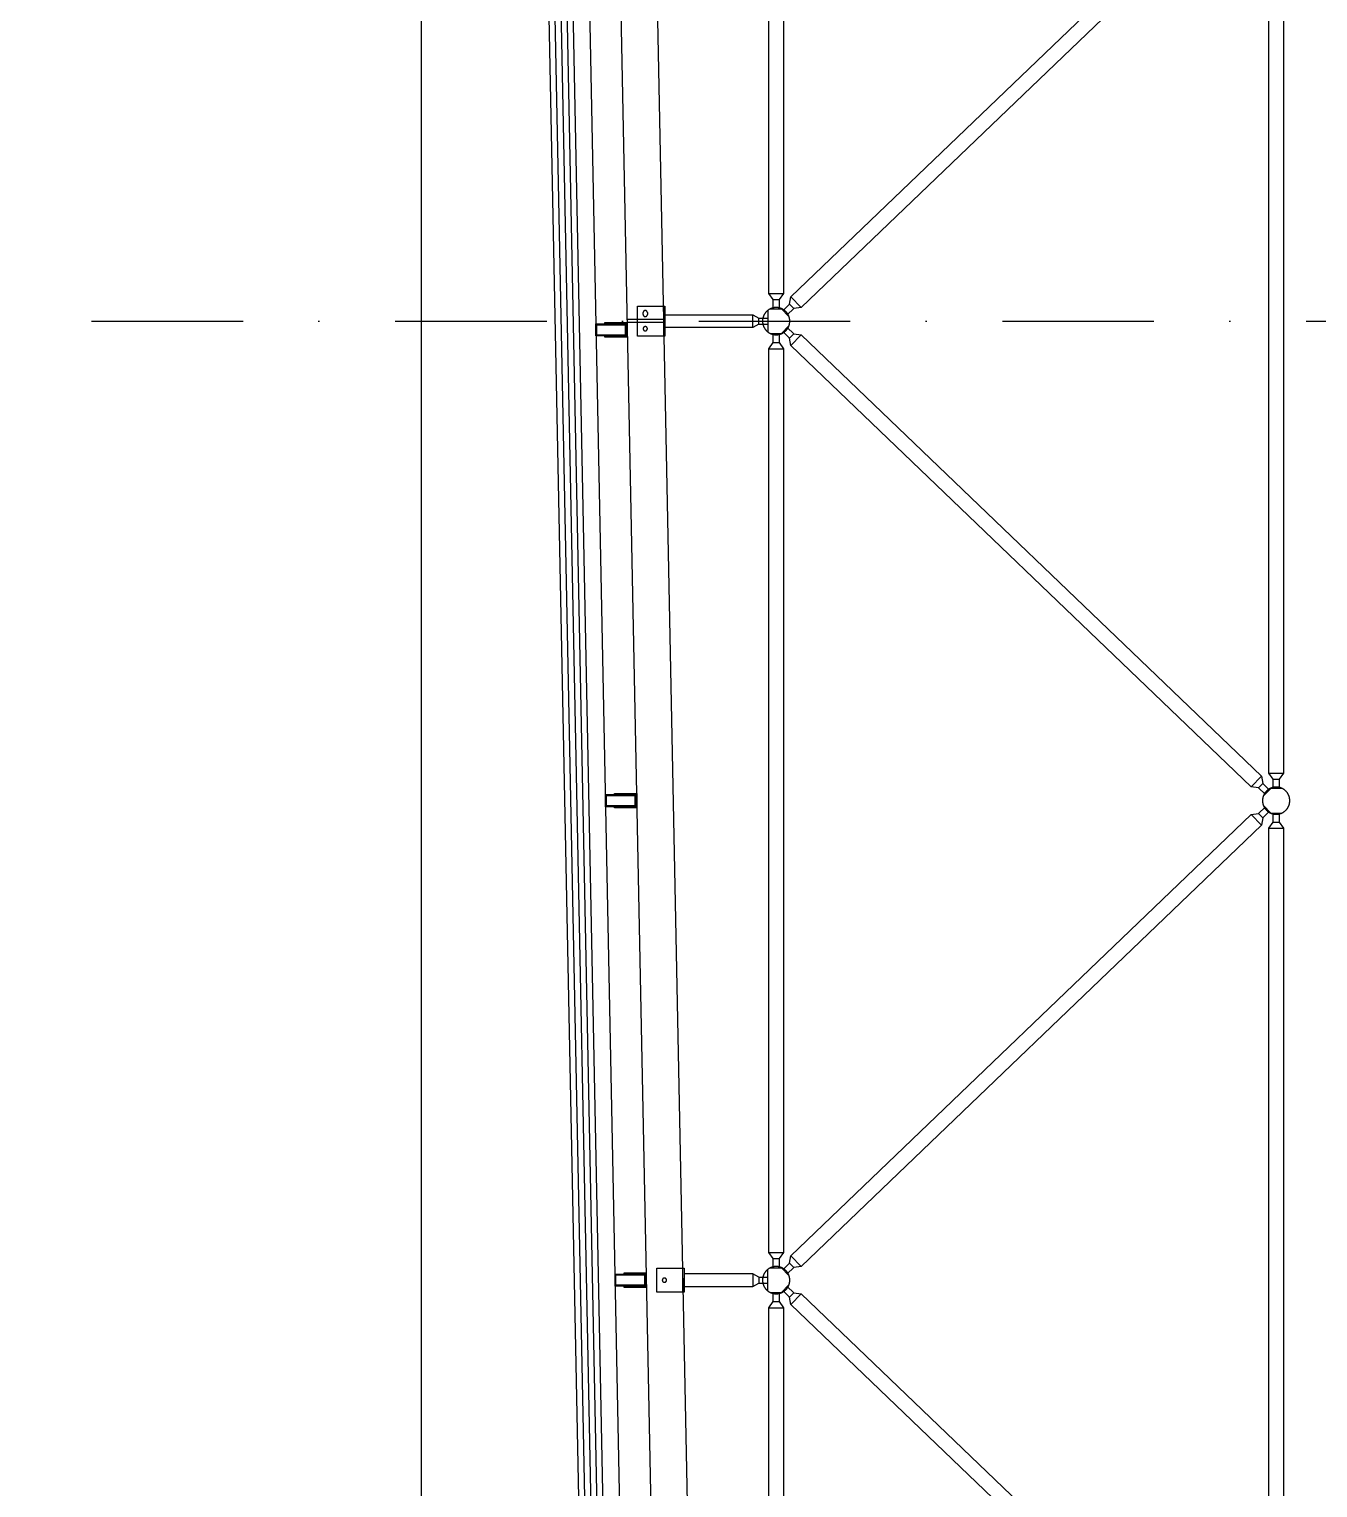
# Model space of a CAD drawing. Header units: centimetres. Extents: x 26569 to 160723, y -3143 to 14565.
# Drawn here: x 45716.7 to 45929.4, y 932.8 to 1173.6 of the extents above; entities that cross this region are included whole.
import ezdxf

# ---------------------------------------------------------------- set-up
doc = ezdxf.new("R2010")
doc.units = ezdxf.units.CM
doc.header["$LTSCALE"] = 100
doc.linetypes.add('DASHDOT2', pattern=[0.5, 0.25, -0.125, 0, -0.125])
doc.linetypes.add('HIDDEN', pattern=[9.525, 6.35, -3.175])
for name, color, linetype in [('A-ANNO-GRID', 155, 'DASHDOT2'), ('A-ELEV-01', 255, 'Continuous'), ('A-ELEV-02', 253, 'Continuous'), ('A-WALL-INSL', 249, 'Continuous'), ('A-WALL-SNWPNL', 200, 'Continuous'), ('S-STEL', 3, 'Continuous')]:
    doc.layers.add(name, color=color, linetype=linetype)
doc.linetypes.add('BATTING', pattern='A,0.00254,-2.54,[134,ltypeshp.shx,S=2.54,R=0,X=-2.54,Y=0],-5.08,[134,ltypeshp.shx,S=2.54,R=180,X=2.54,Y=0],-2.54', length=10.16254)

msp = doc.modelspace()

# ---------------------------------------------------------------- linework, layer by layer
at = {"layer": 'A-ANNO-GRID'}
msp.add_line((45476.53, 1125.41), (46260.77, 1125.41), dxfattribs=at)
at = {"layer": 'A-ELEV-01'}
for points in [[(45795.99, 1837.9), (45823.74, 450.4)], [(45802.73, 1758.48), (45828.1, 490.06)], [(45808.73, 1758.48), (45834.1, 490.06)], [(45817.14, 1125.65), (45815.39, 1125.65)], [(45817.14, 1125.15), (45815.39, 1125.15)]]:
    msp.add_lwpolyline(points, dxfattribs=at)
at = {"layer": 'A-ELEV-01', "linetype": 'HIDDEN', "ltscale": 0.05}
for points in [[(45821.39, 1125.65), (45817.14, 1125.65)], [(45821.4, 1125.15), (45817.14, 1125.15)]]:
    msp.add_lwpolyline(points, dxfattribs=at)
at = {"layer": 'A-ELEV-02'}
msp.add_line((45781.49, 383.1), (45781.49, 3292.7), dxfattribs=at)
for points in [[(45839.49, 1127.45), (45839.49, 1128.95), (45838.78, 1129.95), (45838.78, 1279.18), (45839.49, 1280.18), (45839.49, 1281.68)], [(45840.49, 1281.68), (45840.49, 1280.18), (45841.2, 1279.18), (45841.2, 1129.95), (45840.49, 1128.95), (45840.49, 1127.45)], [(45921.99, 1048.28), (45921.99, 1049.78), (45921.28, 1050.78), (45921.28, 1200.02), (45921.99, 1201.02), (45921.99, 1202.52)], [(45922.99, 1202.52), (45922.99, 1201.02), (45923.7, 1200.02), (45923.7, 1050.78), (45922.99, 1049.78), (45922.99, 1048.28)], [(45838.78, 1129.95), (45841.2, 1129.95)], [(45818.74, 1126.8), (45818.74, 1126.81), (45818.74, 1126.82), (45818.74, 1126.82), (45818.74, 1126.83), (45818.74, 1126.84), (45818.74, 1126.85), (45818.74, 1126.86), (45818.74, 1126.86), (45818.74, 1126.87), (45818.74, 1126.88), (45818.73, 1126.89), (45818.73, 1126.9), (45818.73, 1126.9), (45818.73, 1126.91), (45818.72, 1126.92), (45818.72, 1126.93), (45818.72, 1126.94), (45818.71, 1126.94), (45818.71, 1126.95), (45818.71, 1126.96), (45818.7, 1126.97), (45818.7, 1126.98), (45818.69, 1126.98), (45818.69, 1126.99), (45818.68, 1127), (45818.68, 1127.01), (45818.67, 1127.01), (45818.67, 1127.02), (45818.66, 1127.03), (45818.65, 1127.03), (45818.65, 1127.04), (45818.64, 1127.05), (45818.64, 1127.05), (45818.63, 1127.06), (45818.62, 1127.07), (45818.62, 1127.07), (45818.61, 1127.08), (45818.6, 1127.08), (45818.59, 1127.09), (45818.59, 1127.09), (45818.58, 1127.1), (45818.57, 1127.1), (45818.56, 1127.11), (45818.56, 1127.11), (45818.55, 1127.11), (45818.54, 1127.12), (45818.53, 1127.12), (45818.52, 1127.12), (45818.52, 1127.13), (45818.51, 1127.13), (45818.5, 1127.13), (45818.49, 1127.14), (45818.48, 1127.14), (45818.47, 1127.14), (45818.47, 1127.14), (45818.46, 1127.14), (45818.45, 1127.15), (45818.44, 1127.15), (45818.43, 1127.15), (45818.43, 1127.15), (45818.42, 1127.15), (45818.41, 1127.15), (45818.4, 1127.15), (45818.39, 1127.15), (45818.39, 1127.15), (45818.38, 1127.15), (45818.37, 1127.15), (45818.36, 1127.15), (45818.35, 1127.15), (45818.35, 1127.15), (45818.34, 1127.15), (45818.33, 1127.14), (45818.32, 1127.14), (45818.31, 1127.14), (45818.31, 1127.14), (45818.3, 1127.14), (45818.29, 1127.13), (45818.28, 1127.13), (45818.27, 1127.13), (45818.27, 1127.12), (45818.26, 1127.12), (45818.25, 1127.12), (45818.24, 1127.11), (45818.23, 1127.11), (45818.23, 1127.11), (45818.22, 1127.1), (45818.21, 1127.1), (45818.2, 1127.09), (45818.2, 1127.09), (45818.19, 1127.08), (45818.18, 1127.08), (45818.17, 1127.07), (45818.17, 1127.07), (45818.16, 1127.06), (45818.15, 1127.05), (45818.15, 1127.05), (45818.14, 1127.04), (45818.13, 1127.03), (45818.13, 1127.03), (45818.12, 1127.02), (45818.12, 1127.01), (45818.11, 1127.01), (45818.11, 1127), (45818.1, 1126.99), (45818.1, 1126.98), (45818.09, 1126.98), (45818.09, 1126.97), (45818.08, 1126.96), (45818.08, 1126.95), (45818.08, 1126.94), (45818.07, 1126.94), (45818.07, 1126.93), (45818.07, 1126.92), (45818.06, 1126.91), (45818.06, 1126.9), (45818.06, 1126.9), (45818.06, 1126.89), (45818.05, 1126.88), (45818.05, 1126.87), (45818.05, 1126.86), (45818.05, 1126.86), (45818.05, 1126.85), (45818.05, 1126.84), (45818.05, 1126.83), (45818.05, 1126.82), (45818.04, 1126.82), (45818.04, 1126.81), (45818.04, 1126.8)], [(45838.64, 1127.2), (45838.64, 1123.6)], [(45839.06, 1127.45), (45840.92, 1127.45)], [(45839.49, 1128.95), (45840.49, 1128.95)], [(45840.83, 1127.49), (45842.11, 1126.15)], [(45842.21, 1128.22), (45842.9, 1127.5)], [(45842.44, 1129.42), (45844.11, 1127.68)], [(45812.39, 1125.15), (45812.39, 1125)], [(45813.09, 1125.15), (45813.09, 1125)], [(45818.04, 1126.5), (45818.04, 1126.8)], [(45818.04, 1126.5), (45818.04, 1126.49), (45818.04, 1126.48), (45818.05, 1126.48), (45818.05, 1126.47), (45818.05, 1126.46), (45818.05, 1126.45), (45818.05, 1126.44), (45818.05, 1126.44), (45818.05, 1126.43), (45818.05, 1126.42), (45818.06, 1126.41), (45818.06, 1126.4), (45818.06, 1126.4), (45818.06, 1126.39), (45818.07, 1126.38), (45818.07, 1126.37), (45818.07, 1126.36), (45818.08, 1126.35), (45818.08, 1126.35), (45818.08, 1126.34), (45818.09, 1126.33), (45818.09, 1126.32), (45818.1, 1126.32), (45818.1, 1126.31), (45818.11, 1126.3), (45818.11, 1126.29), (45818.12, 1126.29), (45818.12, 1126.28), (45818.13, 1126.27), (45818.13, 1126.27), (45818.14, 1126.26), (45818.15, 1126.25), (45818.15, 1126.25), (45818.16, 1126.24), (45818.17, 1126.23), (45818.17, 1126.23), (45818.18, 1126.22), (45818.19, 1126.22), (45818.2, 1126.21), (45818.2, 1126.21), (45818.21, 1126.2), (45818.22, 1126.2), (45818.23, 1126.19), (45818.23, 1126.19), (45818.24, 1126.18), (45818.25, 1126.18), (45818.26, 1126.18), (45818.27, 1126.17), (45818.27, 1126.17), (45818.28, 1126.17), (45818.29, 1126.17), (45818.3, 1126.16), (45818.31, 1126.16), (45818.31, 1126.16), (45818.32, 1126.16), (45818.33, 1126.16), (45818.34, 1126.15), (45818.35, 1126.15), (45818.35, 1126.15), (45818.36, 1126.15), (45818.37, 1126.15), (45818.38, 1126.15), (45818.39, 1126.15), (45818.39, 1126.15), (45818.4, 1126.15), (45818.41, 1126.15), (45818.42, 1126.15), (45818.43, 1126.15), (45818.43, 1126.15), (45818.44, 1126.15), (45818.45, 1126.15), (45818.46, 1126.16), (45818.47, 1126.16), (45818.47, 1126.16), (45818.48, 1126.16), (45818.49, 1126.16), (45818.5, 1126.17), (45818.51, 1126.17), (45818.52, 1126.17), (45818.52, 1126.17), (45818.53, 1126.18), (45818.54, 1126.18), (45818.55, 1126.18), (45818.56, 1126.19), (45818.56, 1126.19), (45818.57, 1126.2), (45818.58, 1126.2), (45818.59, 1126.21), (45818.59, 1126.21), (45818.6, 1126.22), (45818.61, 1126.22), (45818.62, 1126.23), (45818.62, 1126.23), (45818.63, 1126.24), (45818.64, 1126.25), (45818.64, 1126.25), (45818.65, 1126.26), (45818.65, 1126.27), (45818.66, 1126.27), (45818.67, 1126.28), (45818.67, 1126.29), (45818.68, 1126.29), (45818.68, 1126.3), (45818.69, 1126.31), (45818.69, 1126.32), (45818.7, 1126.32), (45818.7, 1126.33), (45818.71, 1126.34), (45818.71, 1126.35), (45818.71, 1126.35), (45818.72, 1126.36), (45818.72, 1126.37), (45818.72, 1126.38), (45818.73, 1126.39), (45818.73, 1126.4), (45818.73, 1126.4), (45818.73, 1126.41), (45818.74, 1126.42), (45818.74, 1126.43), (45818.74, 1126.44), (45818.74, 1126.44), (45818.74, 1126.45), (45818.74, 1126.46), (45818.74, 1126.47), (45818.74, 1126.48), (45818.74, 1126.48), (45818.74, 1126.49), (45818.74, 1126.5)], [(45818.74, 1126.8), (45818.74, 1126.5)], [(45821.64, 1126.46), (45836.14, 1126.46)], [(45836.14, 1126.46), (45837.14, 1125.9)], [(45836.14, 1124.34), (45836.14, 1126.46)], [(45837.14, 1124.9), (45836.14, 1124.34)], [(45837.14, 1125.9), (45838.64, 1125.9)], [(45837.14, 1124.9), (45837.14, 1125.9)], [(45837.14, 1124.9), (45838.64, 1124.9)], [(45840.83, 1123.31), (45842.11, 1124.65)], [(45812.39, 1122.9), (45812.39, 1122.75)], [(45813.09, 1122.9), (45813.09, 1122.75)], [(45836.14, 1124.34), (45821.64, 1124.34)], [(45839.49, 969.12), (45839.49, 970.62), (45838.78, 971.62), (45838.78, 1120.85), (45839.49, 1121.85), (45839.49, 1123.35)], [(45839.06, 1123.35), (45840.92, 1123.35)], [(45840.49, 1123.35), (45840.49, 1121.85), (45841.2, 1120.85), (45841.2, 971.62), (45840.49, 970.62), (45840.49, 969.12)], [(45842.21, 1122.58), (45842.9, 1123.3)], [(45842.44, 1121.38), (45844.11, 1123.12)], [(45838.78, 1120.85), (45841.2, 1120.85)], [(45839.49, 1121.85), (45840.49, 1121.85)], [(45918.37, 1048.51), (45920.05, 1050.25)], [(45921.28, 1050.78), (45923.7, 1050.78)], [(45919.58, 1048.33), (45920.28, 1049.05)], [(45920.37, 1046.98), (45921.66, 1048.32)], [(45921.56, 1048.28), (45923.42, 1048.28)], [(45921.99, 1049.78), (45922.99, 1049.78)], [(45813.98, 1047.43), (45813.98, 1047.28)], [(45813.98, 1045.18), (45813.98, 1045.03)], [(45814.68, 1047.43), (45814.68, 1047.28)], [(45814.68, 1045.18), (45814.68, 1045.03)], [(45920.37, 1045.48), (45921.66, 1044.14)], [(45918.37, 1043.95), (45920.05, 1042.21)], [(45919.58, 1044.14), (45920.28, 1043.41)], [(45921.99, 889.95), (45921.99, 891.45), (45921.28, 892.45), (45921.28, 1041.68), (45921.99, 1042.68), (45921.99, 1044.18)], [(45921.56, 1044.18), (45923.42, 1044.18)], [(45922.99, 1044.18), (45922.99, 1042.68), (45923.7, 1041.68), (45923.7, 892.45), (45922.99, 891.45), (45922.99, 889.95)], [(45921.28, 1041.68), (45923.7, 1041.68)], [(45921.99, 1042.68), (45922.99, 1042.68)], [(45838.78, 971.62), (45841.2, 971.62)], [(45839.49, 970.62), (45840.49, 970.62)], [(45842.44, 971.09), (45844.11, 969.35)], [(45815.56, 968.27), (45815.56, 968.12)], [(45816.26, 968.27), (45816.26, 968.12)], [(45836.14, 968.13), (45824.81, 968.13)], [(45837.14, 967.57), (45836.14, 968.13)], [(45836.14, 968.13), (45836.14, 966.01)], [(45838.64, 965.27), (45838.64, 968.87)], [(45839.06, 969.12), (45840.92, 969.12)], [(45840.83, 969.15), (45842.11, 967.82)], [(45842.21, 969.88), (45842.9, 969.16)], [(45815.56, 966.02), (45815.56, 965.87)], [(45816.26, 966.02), (45816.26, 965.87)], [(45824.81, 966.01), (45836.14, 966.01)], [(45836.14, 966.01), (45837.14, 966.57)], [(45837.14, 967.57), (45838.64, 967.57)], [(45837.14, 967.57), (45837.14, 966.57)], [(45837.14, 966.57), (45838.64, 966.57)], [(45840.83, 964.98), (45842.11, 966.32)], [(45839.49, 810.78), (45839.49, 812.28), (45838.78, 813.28), (45838.78, 962.52), (45839.49, 963.52), (45839.49, 965.02)], [(45839.06, 965.02), (45840.92, 965.02)], [(45839.49, 963.52), (45840.49, 963.52)], [(45840.49, 965.02), (45840.49, 963.52), (45841.2, 962.52), (45841.2, 813.28), (45840.49, 812.28), (45840.49, 810.78)], [(45842.21, 964.25), (45842.9, 964.97)], [(45842.44, 963.04), (45844.11, 964.79)], [(45838.78, 962.52), (45841.2, 962.52)]]:
    msp.add_lwpolyline(points, dxfattribs=at)
for points in [[(45841.13, 1127.18), (45842.21, 1128.22), (45842.44, 1129.42), (45918.37, 1202.29), (45919.58, 1202.47), (45920.67, 1203.51), (45921.36, 1202.79), (45920.28, 1201.75), (45920.05, 1200.54), (45844.11, 1127.68), (45842.9, 1127.5), (45841.82, 1126.46)], [(45817.14, 1122.9), (45817.14, 1127.9), (45821.64, 1127.9), (45821.64, 1122.9)], [(45839.99, 1127.65), (45839.94, 1127.65), (45839.89, 1127.65), (45839.84, 1127.64), (45839.79, 1127.64), (45839.74, 1127.64), (45839.69, 1127.63), (45839.63, 1127.62), (45839.58, 1127.61), (45839.53, 1127.6), (45839.48, 1127.59), (45839.43, 1127.58), (45839.37, 1127.56), (45839.32, 1127.55), (45839.27, 1127.53), (45839.22, 1127.51), (45839.16, 1127.49), (45839.11, 1127.47), (45839.06, 1127.45), (45839.01, 1127.42), (45838.96, 1127.4), (45838.91, 1127.37), (45838.86, 1127.34), (45838.81, 1127.31), (45838.76, 1127.28), (45838.71, 1127.25), (45838.67, 1127.22), (45838.62, 1127.18), (45838.57, 1127.15), (45838.53, 1127.11), (45838.49, 1127.07), (45838.44, 1127.03), (45838.4, 1126.99), (45838.36, 1126.95), (45838.32, 1126.91), (45838.28, 1126.86), (45838.25, 1126.82), (45838.21, 1126.77), (45838.17, 1126.73), (45838.14, 1126.68), (45838.11, 1126.63), (45838.08, 1126.58), (45838.05, 1126.53), (45838.02, 1126.48), (45837.99, 1126.43), (45837.97, 1126.38), (45837.94, 1126.33), (45837.92, 1126.28), (45837.9, 1126.23), (45837.88, 1126.18), (45837.86, 1126.12), (45837.84, 1126.07), (45837.83, 1126.02), (45837.81, 1125.97), (45837.8, 1125.91), (45837.79, 1125.86), (45837.78, 1125.81), (45837.77, 1125.76), (45837.76, 1125.7), (45837.76, 1125.65), (45837.75, 1125.6), (45837.75, 1125.55), (45837.74, 1125.5), (45837.74, 1125.45), (45837.74, 1125.4), (45837.74, 1125.35), (45837.74, 1125.3), (45837.75, 1125.25), (45837.75, 1125.2), (45837.76, 1125.15), (45837.76, 1125.09), (45837.77, 1125.04), (45837.78, 1124.99), (45837.79, 1124.94), (45837.8, 1124.89), (45837.81, 1124.83), (45837.83, 1124.78), (45837.84, 1124.73), (45837.86, 1124.68), (45837.88, 1124.62), (45837.9, 1124.57), (45837.92, 1124.52), (45837.94, 1124.47), (45837.97, 1124.42), (45837.99, 1124.37), (45838.02, 1124.32), (45838.05, 1124.27), (45838.08, 1124.22), (45838.11, 1124.17), (45838.14, 1124.12), (45838.17, 1124.07), (45838.21, 1124.03), (45838.25, 1123.98), (45838.28, 1123.94), (45838.32, 1123.89), (45838.36, 1123.85), (45838.4, 1123.81), (45838.44, 1123.77), (45838.49, 1123.73), (45838.53, 1123.69), (45838.57, 1123.65), (45838.62, 1123.62), (45838.67, 1123.58), (45838.71, 1123.55), (45838.76, 1123.52), (45838.81, 1123.49), (45838.86, 1123.46), (45838.91, 1123.43), (45838.96, 1123.4), (45839.01, 1123.38), (45839.06, 1123.35), (45839.11, 1123.33), (45839.16, 1123.31), (45839.22, 1123.29), (45839.27, 1123.27), (45839.32, 1123.25), (45839.37, 1123.24), (45839.43, 1123.22), (45839.48, 1123.21), (45839.53, 1123.2), (45839.58, 1123.19), (45839.63, 1123.18), (45839.69, 1123.17), (45839.74, 1123.16), (45839.79, 1123.16), (45839.84, 1123.15), (45839.89, 1123.15), (45839.94, 1123.15), (45839.99, 1123.15), (45840.04, 1123.15), (45840.09, 1123.15), (45840.14, 1123.15), (45840.19, 1123.16), (45840.25, 1123.16), (45840.3, 1123.17), (45840.35, 1123.18), (45840.4, 1123.19), (45840.45, 1123.2), (45840.51, 1123.21), (45840.56, 1123.22), (45840.61, 1123.24), (45840.66, 1123.25), (45840.72, 1123.27), (45840.77, 1123.29), (45840.82, 1123.31), (45840.87, 1123.33), (45840.92, 1123.35), (45840.97, 1123.38), (45841.03, 1123.4), (45841.08, 1123.43), (45841.13, 1123.46), (45841.17, 1123.49), (45841.22, 1123.52), (45841.27, 1123.55), (45841.32, 1123.58), (45841.36, 1123.62), (45841.41, 1123.65), (45841.45, 1123.69), (45841.5, 1123.73), (45841.54, 1123.77), (45841.58, 1123.81), (45841.62, 1123.85), (45841.66, 1123.89), (45841.7, 1123.94), (45841.74, 1123.98), (45841.77, 1124.03), (45841.81, 1124.07), (45841.84, 1124.12), (45841.88, 1124.17), (45841.91, 1124.22), (45841.94, 1124.27), (45841.96, 1124.32), (45841.99, 1124.37), (45842.02, 1124.42), (45842.04, 1124.47), (45842.06, 1124.52), (45842.08, 1124.57), (45842.1, 1124.62), (45842.12, 1124.68), (45842.14, 1124.73), (45842.16, 1124.78), (45842.17, 1124.83), (45842.18, 1124.89), (45842.19, 1124.94), (45842.2, 1124.99), (45842.21, 1125.04), (45842.22, 1125.09), (45842.23, 1125.15), (45842.23, 1125.2), (45842.24, 1125.25), (45842.24, 1125.3), (45842.24, 1125.35), (45842.24, 1125.4), (45842.24, 1125.45), (45842.24, 1125.5), (45842.24, 1125.55), (45842.23, 1125.6), (45842.23, 1125.65), (45842.22, 1125.7), (45842.21, 1125.76), (45842.2, 1125.81), (45842.19, 1125.86), (45842.18, 1125.91), (45842.17, 1125.97), (45842.16, 1126.02), (45842.14, 1126.07), (45842.12, 1126.12), (45842.1, 1126.18), (45842.08, 1126.23), (45842.06, 1126.28), (45842.04, 1126.33), (45842.02, 1126.38), (45841.99, 1126.43), (45841.96, 1126.48), (45841.94, 1126.53), (45841.91, 1126.58), (45841.88, 1126.63), (45841.84, 1126.68), (45841.81, 1126.73), (45841.77, 1126.77), (45841.74, 1126.82), (45841.7, 1126.86), (45841.66, 1126.91), (45841.62, 1126.95), (45841.58, 1126.99), (45841.54, 1127.03), (45841.5, 1127.07), (45841.45, 1127.11), (45841.41, 1127.15), (45841.36, 1127.18), (45841.32, 1127.22), (45841.27, 1127.25), (45841.22, 1127.28), (45841.17, 1127.31), (45841.13, 1127.34), (45841.08, 1127.37), (45841.03, 1127.4), (45840.97, 1127.42), (45840.92, 1127.45), (45840.87, 1127.47), (45840.82, 1127.49), (45840.77, 1127.51), (45840.72, 1127.53), (45840.66, 1127.55), (45840.61, 1127.56), (45840.56, 1127.58), (45840.51, 1127.59), (45840.45, 1127.6), (45840.4, 1127.61), (45840.35, 1127.62), (45840.3, 1127.63), (45840.25, 1127.64), (45840.19, 1127.64), (45840.14, 1127.64), (45840.09, 1127.65), (45840.04, 1127.65)], [(45815.24, 1122.9), (45815.24, 1125), (45811.74, 1125), (45811.74, 1125.15), (45815.39, 1125.15), (45815.39, 1122.75), (45811.74, 1122.75), (45811.74, 1122.9)], [(45818.39, 1124.5), (45818.39, 1124.5), (45818.38, 1124.5), (45818.37, 1124.5), (45818.36, 1124.5), (45818.35, 1124.5), (45818.35, 1124.5), (45818.34, 1124.5), (45818.33, 1124.49), (45818.32, 1124.49), (45818.31, 1124.49), (45818.31, 1124.49), (45818.3, 1124.49), (45818.29, 1124.48), (45818.28, 1124.48), (45818.27, 1124.48), (45818.27, 1124.47), (45818.26, 1124.47), (45818.25, 1124.47), (45818.24, 1124.46), (45818.23, 1124.46), (45818.23, 1124.46), (45818.22, 1124.45), (45818.21, 1124.45), (45818.2, 1124.44), (45818.2, 1124.44), (45818.19, 1124.43), (45818.18, 1124.43), (45818.17, 1124.42), (45818.17, 1124.42), (45818.16, 1124.41), (45818.15, 1124.4), (45818.15, 1124.4), (45818.14, 1124.39), (45818.13, 1124.38), (45818.13, 1124.38), (45818.12, 1124.37), (45818.12, 1124.36), (45818.11, 1124.36), (45818.11, 1124.35), (45818.1, 1124.34), (45818.1, 1124.33), (45818.09, 1124.33), (45818.09, 1124.32), (45818.08, 1124.31), (45818.08, 1124.3), (45818.08, 1124.29), (45818.07, 1124.29), (45818.07, 1124.28), (45818.07, 1124.27), (45818.06, 1124.26), (45818.06, 1124.25), (45818.06, 1124.25), (45818.06, 1124.24), (45818.05, 1124.23), (45818.05, 1124.22), (45818.05, 1124.21), (45818.05, 1124.21), (45818.05, 1124.2), (45818.05, 1124.19), (45818.05, 1124.18), (45818.05, 1124.17), (45818.04, 1124.17), (45818.04, 1124.16), (45818.04, 1124.15), (45818.04, 1124.14), (45818.04, 1124.13), (45818.05, 1124.13), (45818.05, 1124.12), (45818.05, 1124.11), (45818.05, 1124.1), (45818.05, 1124.09), (45818.05, 1124.09), (45818.05, 1124.08), (45818.05, 1124.07), (45818.06, 1124.06), (45818.06, 1124.05), (45818.06, 1124.05), (45818.06, 1124.04), (45818.07, 1124.03), (45818.07, 1124.02), (45818.07, 1124.01), (45818.08, 1124), (45818.08, 1124), (45818.08, 1123.99), (45818.09, 1123.98), (45818.09, 1123.97), (45818.1, 1123.97), (45818.1, 1123.96), (45818.11, 1123.95), (45818.11, 1123.94), (45818.12, 1123.94), (45818.12, 1123.93), (45818.13, 1123.92), (45818.13, 1123.92), (45818.14, 1123.91), (45818.15, 1123.9), (45818.15, 1123.9), (45818.16, 1123.89), (45818.17, 1123.88), (45818.17, 1123.88), (45818.18, 1123.87), (45818.19, 1123.87), (45818.2, 1123.86), (45818.2, 1123.86), (45818.21, 1123.85), (45818.22, 1123.85), (45818.23, 1123.84), (45818.23, 1123.84), (45818.24, 1123.83), (45818.25, 1123.83), (45818.26, 1123.83), (45818.27, 1123.82), (45818.27, 1123.82), (45818.28, 1123.82), (45818.29, 1123.82), (45818.3, 1123.81), (45818.31, 1123.81), (45818.31, 1123.81), (45818.32, 1123.81), (45818.33, 1123.81), (45818.34, 1123.8), (45818.35, 1123.8), (45818.35, 1123.8), (45818.36, 1123.8), (45818.37, 1123.8), (45818.38, 1123.8), (45818.39, 1123.8), (45818.39, 1123.8), (45818.4, 1123.8), (45818.41, 1123.8), (45818.42, 1123.8), (45818.43, 1123.8), (45818.43, 1123.8), (45818.44, 1123.8), (45818.45, 1123.8), (45818.46, 1123.81), (45818.47, 1123.81), (45818.47, 1123.81), (45818.48, 1123.81), (45818.49, 1123.81), (45818.5, 1123.82), (45818.51, 1123.82), (45818.52, 1123.82), (45818.52, 1123.82), (45818.53, 1123.83), (45818.54, 1123.83), (45818.55, 1123.83), (45818.56, 1123.84), (45818.56, 1123.84), (45818.57, 1123.85), (45818.58, 1123.85), (45818.59, 1123.86), (45818.59, 1123.86), (45818.6, 1123.87), (45818.61, 1123.87), (45818.62, 1123.88), (45818.62, 1123.88), (45818.63, 1123.89), (45818.64, 1123.9), (45818.64, 1123.9), (45818.65, 1123.91), (45818.65, 1123.92), (45818.66, 1123.92), (45818.67, 1123.93), (45818.67, 1123.94), (45818.68, 1123.94), (45818.68, 1123.95), (45818.69, 1123.96), (45818.69, 1123.97), (45818.7, 1123.97), (45818.7, 1123.98), (45818.71, 1123.99), (45818.71, 1124), (45818.71, 1124), (45818.72, 1124.01), (45818.72, 1124.02), (45818.72, 1124.03), (45818.73, 1124.04), (45818.73, 1124.05), (45818.73, 1124.05), (45818.73, 1124.06), (45818.74, 1124.07), (45818.74, 1124.08), (45818.74, 1124.09), (45818.74, 1124.09), (45818.74, 1124.1), (45818.74, 1124.11), (45818.74, 1124.12), (45818.74, 1124.13), (45818.74, 1124.13), (45818.74, 1124.14), (45818.74, 1124.15), (45818.74, 1124.16), (45818.74, 1124.17), (45818.74, 1124.17), (45818.74, 1124.18), (45818.74, 1124.19), (45818.74, 1124.2), (45818.74, 1124.21), (45818.74, 1124.21), (45818.74, 1124.22), (45818.74, 1124.23), (45818.73, 1124.24), (45818.73, 1124.25), (45818.73, 1124.25), (45818.73, 1124.26), (45818.72, 1124.27), (45818.72, 1124.28), (45818.72, 1124.29), (45818.71, 1124.29), (45818.71, 1124.3), (45818.71, 1124.31), (45818.7, 1124.32), (45818.7, 1124.33), (45818.69, 1124.33), (45818.69, 1124.34), (45818.68, 1124.35), (45818.68, 1124.36), (45818.67, 1124.36), (45818.67, 1124.37), (45818.66, 1124.38), (45818.65, 1124.38), (45818.65, 1124.39), (45818.64, 1124.4), (45818.64, 1124.4), (45818.63, 1124.41), (45818.62, 1124.42), (45818.62, 1124.42), (45818.61, 1124.43), (45818.6, 1124.43), (45818.59, 1124.44), (45818.59, 1124.44), (45818.58, 1124.45), (45818.57, 1124.45), (45818.56, 1124.46), (45818.56, 1124.46), (45818.55, 1124.46), (45818.54, 1124.47), (45818.53, 1124.47), (45818.52, 1124.47), (45818.52, 1124.48), (45818.51, 1124.48), (45818.5, 1124.48), (45818.49, 1124.49), (45818.48, 1124.49), (45818.47, 1124.49), (45818.47, 1124.49), (45818.46, 1124.49), (45818.45, 1124.5), (45818.44, 1124.5), (45818.43, 1124.5), (45818.43, 1124.5), (45818.42, 1124.5), (45818.41, 1124.5), (45818.4, 1124.5)], [(45920.67, 1047.29), (45919.58, 1048.33), (45918.37, 1048.51), (45842.44, 1121.38), (45842.21, 1122.58), (45841.13, 1123.62), (45841.82, 1124.34), (45842.9, 1123.3), (45844.11, 1123.12), (45920.05, 1050.25), (45920.28, 1049.05), (45921.36, 1048.01)], [(45922.49, 1048.48), (45922.44, 1048.48), (45922.39, 1048.48), (45922.34, 1048.48), (45922.29, 1048.47), (45922.24, 1048.47), (45922.19, 1048.46), (45922.13, 1048.45), (45922.08, 1048.45), (45922.03, 1048.43), (45921.98, 1048.42), (45921.93, 1048.41), (45921.87, 1048.4), (45921.82, 1048.38), (45921.77, 1048.36), (45921.72, 1048.34), (45921.66, 1048.32), (45921.61, 1048.3), (45921.56, 1048.28), (45921.51, 1048.26), (45921.46, 1048.23), (45921.41, 1048.2), (45921.36, 1048.18), (45921.31, 1048.15), (45921.26, 1048.12), (45921.21, 1048.08), (45921.17, 1048.05), (45921.12, 1048.02), (45921.07, 1047.98), (45921.03, 1047.94), (45920.99, 1047.9), (45920.94, 1047.86), (45920.9, 1047.82), (45920.86, 1047.78), (45920.82, 1047.74), (45920.78, 1047.7), (45920.75, 1047.65), (45920.71, 1047.61), (45920.67, 1047.56), (45920.64, 1047.51), (45920.61, 1047.46), (45920.58, 1047.42), (45920.55, 1047.37), (45920.52, 1047.32), (45920.49, 1047.27), (45920.47, 1047.22), (45920.44, 1047.16), (45920.42, 1047.11), (45920.4, 1047.06), (45920.38, 1047.01), (45920.36, 1046.96), (45920.34, 1046.9), (45920.33, 1046.85), (45920.31, 1046.8), (45920.3, 1046.75), (45920.29, 1046.69), (45920.28, 1046.64), (45920.27, 1046.59), (45920.26, 1046.54), (45920.26, 1046.49), (45920.25, 1046.44), (45920.25, 1046.38), (45920.24, 1046.33), (45920.24, 1046.28), (45920.24, 1046.23), (45920.24, 1046.18), (45920.24, 1046.13), (45920.25, 1046.08), (45920.25, 1046.03), (45920.26, 1045.98), (45920.26, 1045.93), (45920.27, 1045.88), (45920.28, 1045.82), (45920.29, 1045.77), (45920.3, 1045.72), (45920.31, 1045.67), (45920.33, 1045.61), (45920.34, 1045.56), (45920.36, 1045.51), (45920.38, 1045.46), (45920.4, 1045.4), (45920.42, 1045.35), (45920.44, 1045.3), (45920.47, 1045.25), (45920.49, 1045.2), (45920.52, 1045.15), (45920.55, 1045.1), (45920.58, 1045.05), (45920.61, 1045), (45920.64, 1044.95), (45920.67, 1044.91), (45920.71, 1044.86), (45920.75, 1044.81), (45920.78, 1044.77), (45920.82, 1044.73), (45920.86, 1044.68), (45920.9, 1044.64), (45920.94, 1044.6), (45920.99, 1044.56), (45921.03, 1044.52), (45921.07, 1044.49), (45921.12, 1044.45), (45921.17, 1044.42), (45921.21, 1044.38), (45921.26, 1044.35), (45921.31, 1044.32), (45921.36, 1044.29), (45921.41, 1044.26), (45921.46, 1044.23), (45921.51, 1044.21), (45921.56, 1044.18), (45921.61, 1044.16), (45921.66, 1044.14), (45921.72, 1044.12), (45921.77, 1044.1), (45921.82, 1044.09), (45921.87, 1044.07), (45921.93, 1044.06), (45921.98, 1044.04), (45922.03, 1044.03), (45922.08, 1044.02), (45922.13, 1044.01), (45922.19, 1044), (45922.24, 1044), (45922.29, 1043.99), (45922.34, 1043.99), (45922.39, 1043.99), (45922.44, 1043.98), (45922.49, 1043.98), (45922.54, 1043.98), (45922.59, 1043.99), (45922.64, 1043.99), (45922.69, 1043.99), (45922.75, 1044), (45922.8, 1044), (45922.85, 1044.01), (45922.9, 1044.02), (45922.95, 1044.03), (45923.01, 1044.04), (45923.06, 1044.06), (45923.11, 1044.07), (45923.16, 1044.09), (45923.22, 1044.1), (45923.27, 1044.12), (45923.32, 1044.14), (45923.37, 1044.16), (45923.42, 1044.18), (45923.47, 1044.21), (45923.53, 1044.23), (45923.58, 1044.26), (45923.63, 1044.29), (45923.67, 1044.32), (45923.72, 1044.35), (45923.77, 1044.38), (45923.82, 1044.42), (45923.86, 1044.45), (45923.91, 1044.49), (45923.95, 1044.52), (45924, 1044.56), (45924.04, 1044.6), (45924.08, 1044.64), (45924.12, 1044.68), (45924.16, 1044.73), (45924.2, 1044.77), (45924.24, 1044.81), (45924.27, 1044.86), (45924.31, 1044.91), (45924.34, 1044.95), (45924.38, 1045), (45924.41, 1045.05), (45924.44, 1045.1), (45924.46, 1045.15), (45924.49, 1045.2), (45924.52, 1045.25), (45924.54, 1045.3), (45924.56, 1045.35), (45924.58, 1045.4), (45924.6, 1045.46), (45924.62, 1045.51), (45924.64, 1045.56), (45924.66, 1045.61), (45924.67, 1045.67), (45924.68, 1045.72), (45924.69, 1045.77), (45924.7, 1045.82), (45924.71, 1045.88), (45924.72, 1045.93), (45924.73, 1045.98), (45924.73, 1046.03), (45924.74, 1046.08), (45924.74, 1046.13), (45924.74, 1046.18), (45924.74, 1046.23), (45924.74, 1046.28), (45924.74, 1046.33), (45924.74, 1046.38), (45924.73, 1046.44), (45924.73, 1046.49), (45924.72, 1046.54), (45924.71, 1046.59), (45924.7, 1046.64), (45924.69, 1046.69), (45924.68, 1046.75), (45924.67, 1046.8), (45924.66, 1046.85), (45924.64, 1046.9), (45924.62, 1046.96), (45924.6, 1047.01), (45924.58, 1047.06), (45924.56, 1047.11), (45924.54, 1047.16), (45924.52, 1047.22), (45924.49, 1047.27), (45924.46, 1047.32), (45924.44, 1047.37), (45924.41, 1047.42), (45924.38, 1047.46), (45924.34, 1047.51), (45924.31, 1047.56), (45924.27, 1047.61), (45924.24, 1047.65), (45924.2, 1047.7), (45924.16, 1047.74), (45924.12, 1047.78), (45924.08, 1047.82), (45924.04, 1047.86), (45924, 1047.9), (45923.95, 1047.94), (45923.91, 1047.98), (45923.86, 1048.02), (45923.82, 1048.05), (45923.77, 1048.08), (45923.72, 1048.12), (45923.67, 1048.15), (45923.63, 1048.18), (45923.58, 1048.2), (45923.53, 1048.23), (45923.47, 1048.26), (45923.42, 1048.28), (45923.37, 1048.3), (45923.32, 1048.32), (45923.27, 1048.34), (45923.22, 1048.36), (45923.16, 1048.38), (45923.11, 1048.4), (45923.06, 1048.41), (45923.01, 1048.42), (45922.95, 1048.43), (45922.9, 1048.45), (45922.85, 1048.45), (45922.8, 1048.46), (45922.75, 1048.47), (45922.69, 1048.47), (45922.64, 1048.48), (45922.59, 1048.48), (45922.54, 1048.48)], [(45816.83, 1045.18), (45816.83, 1047.28), (45813.33, 1047.28), (45813.33, 1047.43), (45816.98, 1047.43), (45816.98, 1045.03), (45813.33, 1045.03), (45813.33, 1045.18)], [(45841.13, 968.85), (45842.21, 969.88), (45842.44, 971.09), (45918.37, 1043.95), (45919.58, 1044.14), (45920.67, 1045.17), (45921.36, 1044.45), (45920.28, 1043.41), (45920.05, 1042.21), (45844.11, 969.35), (45842.9, 969.16), (45841.82, 968.12)], [(45818.41, 966.02), (45818.41, 968.12), (45814.91, 968.12), (45814.91, 968.27), (45818.56, 968.27), (45818.56, 965.87), (45814.91, 965.87), (45814.91, 966.02)], [(45820.31, 965.07), (45820.31, 969.07), (45824.81, 969.07), (45824.81, 965.07)], [(45839.99, 969.32), (45839.94, 969.32), (45839.89, 969.31), (45839.84, 969.31), (45839.79, 969.31), (45839.74, 969.3), (45839.69, 969.3), (45839.63, 969.29), (45839.58, 969.28), (45839.53, 969.27), (45839.48, 969.26), (45839.43, 969.24), (45839.37, 969.23), (45839.32, 969.21), (45839.27, 969.2), (45839.22, 969.18), (45839.16, 969.16), (45839.11, 969.14), (45839.06, 969.11), (45839.01, 969.09), (45838.96, 969.06), (45838.91, 969.04), (45838.86, 969.01), (45838.81, 968.98), (45838.76, 968.95), (45838.71, 968.92), (45838.67, 968.88), (45838.62, 968.85), (45838.57, 968.81), (45838.53, 968.78), (45838.49, 968.74), (45838.44, 968.7), (45838.4, 968.66), (45838.36, 968.62), (45838.32, 968.57), (45838.28, 968.53), (45838.25, 968.48), (45838.21, 968.44), (45838.17, 968.39), (45838.14, 968.35), (45838.11, 968.3), (45838.08, 968.25), (45838.05, 968.2), (45838.02, 968.15), (45837.99, 968.1), (45837.97, 968.05), (45837.94, 968), (45837.92, 967.95), (45837.9, 967.89), (45837.88, 967.84), (45837.86, 967.79), (45837.84, 967.74), (45837.83, 967.69), (45837.81, 967.63), (45837.8, 967.58), (45837.79, 967.53), (45837.78, 967.48), (45837.77, 967.42), (45837.76, 967.37), (45837.76, 967.32), (45837.75, 967.27), (45837.75, 967.22), (45837.74, 967.17), (45837.74, 967.12), (45837.74, 967.07), (45837.74, 967.02), (45837.74, 966.97), (45837.75, 966.92), (45837.75, 966.86), (45837.76, 966.81), (45837.76, 966.76), (45837.77, 966.71), (45837.78, 966.66), (45837.79, 966.6), (45837.8, 966.55), (45837.81, 966.5), (45837.83, 966.45), (45837.84, 966.39), (45837.86, 966.34), (45837.88, 966.29), (45837.9, 966.24), (45837.92, 966.19), (45837.94, 966.13), (45837.97, 966.08), (45837.99, 966.03), (45838.02, 965.98), (45838.05, 965.93), (45838.08, 965.88), (45838.11, 965.83), (45838.14, 965.79), (45838.17, 965.74), (45838.21, 965.69), (45838.25, 965.65), (45838.28, 965.6), (45838.32, 965.56), (45838.36, 965.52), (45838.4, 965.48), (45838.44, 965.43), (45838.49, 965.4), (45838.53, 965.36), (45838.57, 965.32), (45838.62, 965.28), (45838.67, 965.25), (45838.71, 965.22), (45838.76, 965.18), (45838.81, 965.15), (45838.86, 965.12), (45838.91, 965.09), (45838.96, 965.07), (45839.01, 965.04), (45839.06, 965.02), (45839.11, 965), (45839.16, 964.97), (45839.22, 964.95), (45839.27, 964.94), (45839.32, 964.92), (45839.37, 964.9), (45839.43, 964.89), (45839.48, 964.88), (45839.53, 964.86), (45839.58, 964.85), (45839.63, 964.84), (45839.69, 964.84), (45839.74, 964.83), (45839.79, 964.83), (45839.84, 964.82), (45839.89, 964.82), (45839.94, 964.82), (45839.99, 964.82), (45840.04, 964.82), (45840.09, 964.82), (45840.14, 964.82), (45840.19, 964.83), (45840.25, 964.83), (45840.3, 964.84), (45840.35, 964.84), (45840.4, 964.85), (45840.45, 964.86), (45840.51, 964.88), (45840.56, 964.89), (45840.61, 964.9), (45840.66, 964.92), (45840.72, 964.94), (45840.77, 964.95), (45840.82, 964.97), (45840.87, 965), (45840.92, 965.02), (45840.97, 965.04), (45841.03, 965.07), (45841.08, 965.09), (45841.13, 965.12), (45841.17, 965.15), (45841.22, 965.18), (45841.27, 965.22), (45841.32, 965.25), (45841.36, 965.28), (45841.41, 965.32), (45841.45, 965.36), (45841.5, 965.4), (45841.54, 965.43), (45841.58, 965.48), (45841.62, 965.52), (45841.66, 965.56), (45841.7, 965.6), (45841.74, 965.65), (45841.77, 965.69), (45841.81, 965.74), (45841.84, 965.79), (45841.88, 965.83), (45841.91, 965.88), (45841.94, 965.93), (45841.96, 965.98), (45841.99, 966.03), (45842.02, 966.08), (45842.04, 966.13), (45842.06, 966.19), (45842.08, 966.24), (45842.1, 966.29), (45842.12, 966.34), (45842.14, 966.39), (45842.16, 966.45), (45842.17, 966.5), (45842.18, 966.55), (45842.19, 966.6), (45842.2, 966.66), (45842.21, 966.71), (45842.22, 966.76), (45842.23, 966.81), (45842.23, 966.86), (45842.24, 966.92), (45842.24, 966.97), (45842.24, 967.02), (45842.24, 967.07), (45842.24, 967.12), (45842.24, 967.17), (45842.24, 967.22), (45842.23, 967.27), (45842.23, 967.32), (45842.22, 967.37), (45842.21, 967.42), (45842.2, 967.48), (45842.19, 967.53), (45842.18, 967.58), (45842.17, 967.63), (45842.16, 967.69), (45842.14, 967.74), (45842.12, 967.79), (45842.1, 967.84), (45842.08, 967.89), (45842.06, 967.95), (45842.04, 968), (45842.02, 968.05), (45841.99, 968.1), (45841.96, 968.15), (45841.94, 968.2), (45841.91, 968.25), (45841.88, 968.3), (45841.84, 968.35), (45841.81, 968.39), (45841.77, 968.44), (45841.74, 968.48), (45841.7, 968.53), (45841.66, 968.57), (45841.62, 968.62), (45841.58, 968.66), (45841.54, 968.7), (45841.5, 968.74), (45841.45, 968.78), (45841.41, 968.81), (45841.36, 968.85), (45841.32, 968.88), (45841.27, 968.92), (45841.22, 968.95), (45841.17, 968.98), (45841.13, 969.01), (45841.08, 969.04), (45841.03, 969.06), (45840.97, 969.09), (45840.92, 969.11), (45840.87, 969.14), (45840.82, 969.16), (45840.77, 969.18), (45840.72, 969.2), (45840.66, 969.21), (45840.61, 969.23), (45840.56, 969.24), (45840.51, 969.26), (45840.45, 969.27), (45840.4, 969.28), (45840.35, 969.29), (45840.3, 969.3), (45840.25, 969.3), (45840.19, 969.31), (45840.14, 969.31), (45840.09, 969.31), (45840.04, 969.32)], [(45821.56, 967.42), (45821.55, 967.42), (45821.55, 967.42), (45821.54, 967.42), (45821.53, 967.41), (45821.52, 967.41), (45821.51, 967.41), (45821.51, 967.41), (45821.5, 967.41), (45821.49, 967.41), (45821.48, 967.41), (45821.47, 967.4), (45821.46, 967.4), (45821.46, 967.4), (45821.45, 967.4), (45821.44, 967.39), (45821.43, 967.39), (45821.42, 967.39), (45821.42, 967.38), (45821.41, 967.38), (45821.4, 967.38), (45821.39, 967.37), (45821.38, 967.37), (45821.38, 967.36), (45821.37, 967.36), (45821.36, 967.35), (45821.35, 967.35), (45821.35, 967.34), (45821.34, 967.34), (45821.33, 967.33), (45821.33, 967.33), (45821.32, 967.32), (45821.31, 967.31), (45821.31, 967.31), (45821.3, 967.3), (45821.3, 967.29), (45821.29, 967.29), (45821.28, 967.28), (45821.28, 967.27), (45821.27, 967.27), (45821.27, 967.26), (45821.26, 967.25), (45821.26, 967.24), (45821.25, 967.23), (45821.25, 967.23), (45821.25, 967.22), (45821.24, 967.21), (45821.24, 967.2), (45821.24, 967.2), (45821.23, 967.19), (45821.23, 967.18), (45821.23, 967.17), (45821.22, 967.16), (45821.22, 967.15), (45821.22, 967.15), (45821.22, 967.14), (45821.22, 967.13), (45821.22, 967.12), (45821.21, 967.11), (45821.21, 967.11), (45821.21, 967.1), (45821.21, 967.09), (45821.21, 967.08), (45821.21, 967.07), (45821.21, 967.07), (45821.21, 967.06), (45821.21, 967.05), (45821.21, 967.04), (45821.21, 967.03), (45821.21, 967.03), (45821.21, 967.02), (45821.22, 967.01), (45821.22, 967), (45821.22, 966.99), (45821.22, 966.99), (45821.22, 966.98), (45821.22, 966.97), (45821.23, 966.96), (45821.23, 966.95), (45821.23, 966.95), (45821.24, 966.94), (45821.24, 966.93), (45821.24, 966.92), (45821.25, 966.91), (45821.25, 966.91), (45821.25, 966.9), (45821.26, 966.89), (45821.26, 966.88), (45821.27, 966.87), (45821.27, 966.87), (45821.28, 966.86), (45821.28, 966.85), (45821.29, 966.85), (45821.3, 966.84), (45821.3, 966.83), (45821.31, 966.83), (45821.31, 966.82), (45821.32, 966.81), (45821.33, 966.81), (45821.33, 966.8), (45821.34, 966.79), (45821.35, 966.79), (45821.35, 966.78), (45821.36, 966.78), (45821.37, 966.77), (45821.38, 966.77), (45821.38, 966.76), (45821.39, 966.76), (45821.4, 966.76), (45821.41, 966.75), (45821.42, 966.75), (45821.42, 966.74), (45821.43, 966.74), (45821.44, 966.74), (45821.45, 966.73), (45821.46, 966.73), (45821.46, 966.73), (45821.47, 966.73), (45821.48, 966.73), (45821.49, 966.72), (45821.5, 966.72), (45821.51, 966.72), (45821.51, 966.72), (45821.52, 966.72), (45821.53, 966.72), (45821.54, 966.72), (45821.55, 966.72), (45821.55, 966.72), (45821.56, 966.72), (45821.57, 966.72), (45821.58, 966.72), (45821.58, 966.72), (45821.59, 966.72), (45821.6, 966.72), (45821.61, 966.72), (45821.62, 966.72), (45821.62, 966.72), (45821.63, 966.72), (45821.64, 966.73), (45821.65, 966.73), (45821.66, 966.73), (45821.67, 966.73), (45821.67, 966.73), (45821.68, 966.74), (45821.69, 966.74), (45821.7, 966.74), (45821.71, 966.75), (45821.71, 966.75), (45821.72, 966.76), (45821.73, 966.76), (45821.74, 966.76), (45821.75, 966.77), (45821.75, 966.77), (45821.76, 966.78), (45821.77, 966.78), (45821.77, 966.79), (45821.78, 966.79), (45821.79, 966.8), (45821.8, 966.81), (45821.8, 966.81), (45821.81, 966.82), (45821.81, 966.83), (45821.82, 966.83), (45821.83, 966.84), (45821.83, 966.85), (45821.84, 966.85), (45821.84, 966.86), (45821.85, 966.87), (45821.85, 966.87), (45821.86, 966.88), (45821.86, 966.89), (45821.87, 966.9), (45821.87, 966.91), (45821.88, 966.91), (45821.88, 966.92), (45821.88, 966.93), (45821.89, 966.94), (45821.89, 966.95), (45821.89, 966.95), (45821.9, 966.96), (45821.9, 966.97), (45821.9, 966.98), (45821.9, 966.99), (45821.9, 966.99), (45821.91, 967), (45821.91, 967.01), (45821.91, 967.02), (45821.91, 967.03), (45821.91, 967.03), (45821.91, 967.04), (45821.91, 967.05), (45821.91, 967.06), (45821.91, 967.07), (45821.91, 967.07), (45821.91, 967.08), (45821.91, 967.09), (45821.91, 967.1), (45821.91, 967.11), (45821.91, 967.11), (45821.91, 967.12), (45821.91, 967.13), (45821.9, 967.14), (45821.9, 967.15), (45821.9, 967.15), (45821.9, 967.16), (45821.9, 967.17), (45821.89, 967.18), (45821.89, 967.19), (45821.89, 967.2), (45821.88, 967.2), (45821.88, 967.21), (45821.88, 967.22), (45821.87, 967.23), (45821.87, 967.23), (45821.86, 967.24), (45821.86, 967.25), (45821.85, 967.26), (45821.85, 967.27), (45821.84, 967.27), (45821.84, 967.28), (45821.83, 967.29), (45821.83, 967.29), (45821.82, 967.3), (45821.81, 967.31), (45821.81, 967.31), (45821.8, 967.32), (45821.8, 967.33), (45821.79, 967.33), (45821.78, 967.34), (45821.77, 967.34), (45821.77, 967.35), (45821.76, 967.35), (45821.75, 967.36), (45821.75, 967.36), (45821.74, 967.37), (45821.73, 967.37), (45821.72, 967.38), (45821.71, 967.38), (45821.71, 967.38), (45821.7, 967.39), (45821.69, 967.39), (45821.68, 967.39), (45821.67, 967.4), (45821.67, 967.4), (45821.66, 967.4), (45821.65, 967.4), (45821.64, 967.41), (45821.63, 967.41), (45821.62, 967.41), (45821.62, 967.41), (45821.61, 967.41), (45821.6, 967.41), (45821.59, 967.41), (45821.58, 967.42), (45821.58, 967.42), (45821.57, 967.42)], [(45920.67, 888.96), (45919.58, 890), (45918.37, 890.18), (45842.44, 963.04), (45842.21, 964.25), (45841.13, 965.29), (45841.82, 966.01), (45842.9, 964.97), (45844.11, 964.79), (45920.05, 891.92), (45920.28, 890.72), (45921.36, 889.68)]]:
    msp.add_lwpolyline(points, close=True, dxfattribs=at)
at = {"layer": 'A-ELEV-02', "linetype": 'HIDDEN', "ltscale": 0.1}
msp.add_lwpolyline([(45821.39, 1127.9), (45821.39, 1122.9)], dxfattribs=at)
at = {"layer": 'A-ELEV-02', "linetype": 'HIDDEN', "ltscale": 0.01}
msp.add_lwpolyline([(45824.56, 969.07), (45824.56, 965.07)], dxfattribs=at)
at = {"layer": 'A-WALL-INSL'}
for points in [[(45789.24, 1837.82), (45816.99, 450.4)], [(45791.24, 1837.86), (45818.99, 450.4)]]:
    msp.add_lwpolyline(points, dxfattribs=at)
at = {"layer": 'A-WALL-INSL', "linetype": 'BATTING', "ltscale": 0.002}
for points in [[(45790.24, 1837.84), (45817.99, 450.38)], [(45792.24, 1837.88), (45819.99, 450.38)]]:
    msp.add_lwpolyline(points, dxfattribs=at)
at = {"layer": 'A-WALL-SNWPNL', "ltscale": 100}
msp.add_lwpolyline([(45793.24, 1837.9), (45820.99, 450.4)], dxfattribs=at)
at = {"layer": 'S-STEL'}
for points in [[(45815.24, 1124.95), (45815.24, 1122.95), (45810.24, 1122.95), (45810.24, 1124.95)], [(45815.09, 1124.8), (45815.09, 1123.1), (45810.39, 1123.1), (45810.39, 1124.8)], [(45816.83, 1047.23), (45816.83, 1045.23), (45811.83, 1045.23), (45811.83, 1047.23)], [(45816.68, 1047.08), (45816.68, 1045.38), (45811.98, 1045.38), (45811.98, 1047.08)], [(45818.41, 968.07), (45818.41, 966.07), (45813.41, 966.07), (45813.41, 968.07)], [(45818.26, 967.92), (45818.26, 966.22), (45813.56, 966.22), (45813.56, 967.92)]]:
    msp.add_lwpolyline(points, close=True, dxfattribs=at)

doc.saveas('drawing.dxf')
